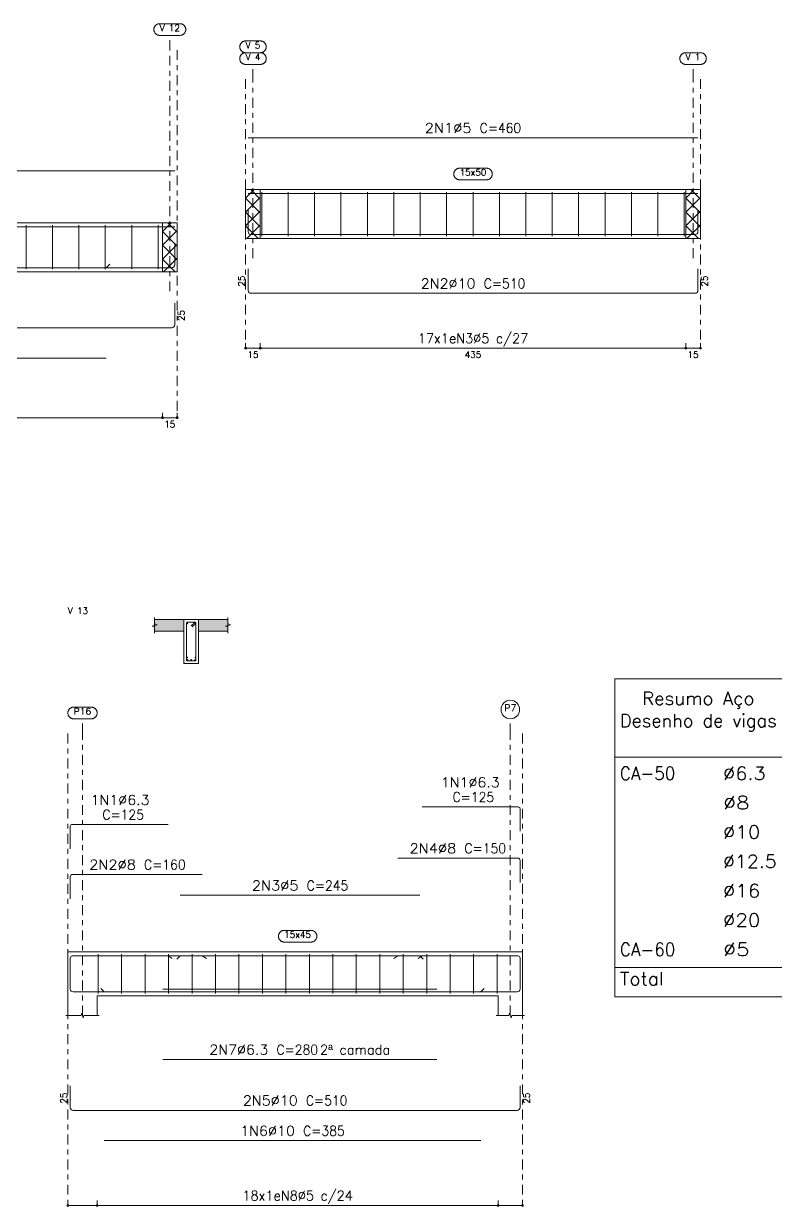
# Model space of a CAD drawing. Header units: millimetres. Extents: x 0 to 119, y 0 to 84.
# Drawn here: x 18.04 to 33.41, y 41.46 to 65.64 of the extents above; entities that cross this region are included whole.
import ezdxf
from ezdxf.enums import TextEntityAlignment as Align

# ---------------------------------------------------------------- set-up
doc = ezdxf.new("R2010")
doc.units = ezdxf.units.MM
doc.linetypes.add('CYPE_RAYAPUNTO', pattern=[0.4125, 0.2025, -0.105, 0, -0.105])
for name, color, linetype, lineweight in [('ARM_LONGITUDINAL_Ø10', 103, 'Continuous', 9), ('ARM_LONGITUDINAL_Ø5', 151, 'Continuous', 9), ('ARM_LONGITUDINAL_Ø6_3', 32, 'Continuous', 9), ('ARM_LONGITUDINAL_Ø8', 32, 'Continuous', 9), ('ARM_TRANSVERSAL_Ø5', 151, 'Continuous', 9), ('ELE_ARM_TRANS_TXT_EST', 3, 'Continuous', 9), ('ELE_CONT_NOS', 122, 'Continuous', 9), ('ELE_CONT_VIG_CONCRETO', 2, 'Continuous', 9), ('ELE_COT_COT_ANCORAGENS', 3, 'Continuous', 0), ('ELE_COT_COT_EST', 3, 'Continuous', 0), ('ELE_COT_COT_LIN_APOIOS', 2, 'CYPE_RAYAPUNTO', 0), ('ELE_COT_TEXTOS_ESTRIBOS', 122, 'Continuous', 0), ('ELE_REF_COT_LIN_AUX_COTA', 2, 'CYPE_RAYAPUNTO', 9), ('ELE_REF_NOME_PORTICO', 3, 'Continuous', 9), ('ELE_REF_REF_NOME', 3, 'Continuous', 9), ('ELE_REF_REF_REFERENCIA', 3, 'Continuous', 9), ('ELE_REF_TEXTO_REF_NOME', 3, 'Continuous', 9), ('ELE_REF_TEXTO_REF_REFERENCIA', 3, 'Continuous', 9), ('POR_ARM_LONG_ARM_TEXTOS', 3, 'Continuous', 9), ('POR_ARM_LONG_TXT_COMP', 3, 'Continuous', 9), ('POR_ARM_LONG_TXT_IND_LAYER_ARM_LONG', 3, 'Continuous', 9), ('SEC_CONT_LAJES_CORTE', 8, 'Continuous', 9), ('SEC_CONT_VIG_CONCRETO_CORTE', 2, 'Continuous', 9), ('TABELAS', 1, 'Continuous', 0), ('TEXTO_TABELAS', 1, 'Continuous', 0)]:
    doc.layers.add(name, color=color, linetype=linetype, lineweight=lineweight)
doc.styles.add('CYPETXT', font='', dxfattribs={"height": 0.2})
doc.styles.get('CYPETXT').set_extended_font_data('romans')

msp = doc.modelspace()

# ---------------------------------------------------------------- hatches: boundary and pattern name
at = {"layer": 'SEC_CONT_LAJES_CORTE', "true_color": 0xdad7d3}
for points in [[(20.718, 53.458), (21.318, 53.458), (21.318, 53.218), (20.718, 53.218)], [(22.218, 53.458), (21.618, 53.458), (21.618, 53.218), (22.218, 53.218)]]:
    msp.add_hatch(color=254, dxfattribs=at).paths.add_polyline_path(points, flags=0)

# ---------------------------------------------------------------- linework, layer by layer
at = {"layer": 'ARM_LONGITUDINAL_Ø10'}
for p, q in [((19.728, 60.653), (19.799, 60.724)), ((19.687, 45.845), (19.617, 45.916)), ((27.387, 45.845), (27.458, 45.916))]:
    msp.add_line(p, q, dxfattribs=at)
for points in [[(31.83, 61.831), (31.83, 61.391), (31.826, 61.368), (31.813, 61.348), (31.793, 61.335), (31.77, 61.331), (22.69, 61.331), (22.667, 61.335), (22.648, 61.348), (22.635, 61.368), (22.63, 61.391), (22.63, 61.831)], [(21.129, 61.153), (21.129, 60.713), (21.124, 60.69), (21.111, 60.671), (21.092, 60.658), (21.069, 60.653), (10.529, 60.653)], [(13.528, 60.653), (19.728, 60.653)], [(31.83, 60.629), (31.83, 60.189), (31.826, 60.166), (31.813, 60.146), (31.793, 60.133), (31.77, 60.129), (22.69, 60.129), (22.667, 60.133), (22.648, 60.146), (22.635, 60.166), (22.63, 60.189), (22.63, 60.629)], [(21.129, 59.924), (21.129, 59.484), (21.124, 59.461), (21.111, 59.442), (21.092, 59.429), (21.069, 59.424), (10.529, 59.424)], [(13.528, 58.804), (19.728, 58.804)], [(28.193, 46.345), (28.193, 45.905), (28.189, 45.882), (28.176, 45.863), (28.156, 45.85), (28.133, 45.845), (19.053, 45.845), (19.03, 45.85), (19.011, 45.863), (18.998, 45.882), (18.993, 45.905), (18.993, 46.345)], [(19.687, 45.845), (27.387, 45.845)], [(28.193, 43.923), (28.193, 43.483), (28.189, 43.46), (28.176, 43.441), (28.156, 43.428), (28.133, 43.423), (19.053, 43.423), (19.03, 43.428), (19.011, 43.441), (18.998, 43.46), (18.993, 43.483), (18.993, 43.923)], [(19.687, 42.803), (27.387, 42.803)]]:
    msp.add_lwpolyline(points, dxfattribs=at)
for centre in [(21.388, 52.628), (21.468, 52.628), (21.548, 52.628)]:
    msp.add_circle(centre, 0.01, dxfattribs=at)
at = {"layer": 'ARM_LONGITUDINAL_Ø5'}
for p, q in [((21.243, 46.581), (21.173, 46.511)), ((26.143, 46.581), (26.214, 46.511))]:
    msp.add_line(p, q, dxfattribs=at)
for points in [[(31.83, 63.309), (22.63, 63.309)], [(21.129, 62.631), (12.929, 62.631)], [(31.83, 62.167), (22.63, 62.167)], [(21.129, 61.489), (12.929, 61.489)], [(21.243, 47.82), (26.143, 47.82)], [(21.243, 46.581), (26.143, 46.581)]]:
    msp.add_lwpolyline(points, dxfattribs=at)
for centre in [(21.386, 53.377), (21.55, 53.377)]:
    msp.add_circle(centre, 0.005, dxfattribs=at)
at = {"layer": 'ARM_LONGITUDINAL_Ø6_3'}
for p, q in [((20.993, 46.581), (21.079, 46.53)), ((26.193, 46.581), (26.108, 46.53))]:
    msp.add_line(p, q, dxfattribs=at)
for points in [[(28.193, 49.128), (28.193, 49.59), (28.19, 49.605), (28.182, 49.617), (28.17, 49.625), (28.156, 49.628), (26.193, 49.628)], [(18.993, 48.769), (18.993, 49.231), (18.996, 49.246), (19.004, 49.258), (19.017, 49.266), (19.031, 49.269), (20.993, 49.269)], [(18.993, 46.081), (18.993, 46.544), (18.996, 46.558), (19.004, 46.57), (19.017, 46.578), (19.031, 46.581), (20.993, 46.581)], [(28.193, 46.081), (28.193, 46.544), (28.19, 46.558), (28.182, 46.57), (28.17, 46.578), (28.156, 46.581), (26.193, 46.581)], [(20.888, 45.901), (26.488, 45.901)], [(20.888, 44.463), (26.488, 44.463)]]:
    msp.add_lwpolyline(points, dxfattribs=at)
for centre in [(21.385, 52.684), (21.552, 52.684)]:
    msp.add_circle(centre, 0.0063, dxfattribs=at)
at = {"layer": 'ARM_LONGITUDINAL_Ø8'}
for p, q in [((21.693, 46.581), (21.776, 46.525)), ((25.693, 46.581), (25.61, 46.526))]:
    msp.add_line(p, q, dxfattribs=at)
for points in [[(28.193, 48.08), (28.193, 48.532), (28.19, 48.55), (28.179, 48.566), (28.164, 48.576), (28.145, 48.58), (25.693, 48.58)], [(18.993, 47.746), (18.993, 48.198), (18.997, 48.216), (19.007, 48.232), (19.023, 48.242), (19.041, 48.246), (21.693, 48.246)], [(18.993, 46.081), (18.993, 46.533), (18.997, 46.552), (19.007, 46.567), (19.023, 46.578), (19.041, 46.581), (21.693, 46.581)], [(28.193, 46.081), (28.193, 46.533), (28.19, 46.552), (28.179, 46.567), (28.164, 46.578), (28.145, 46.581), (25.693, 46.581)]]:
    msp.add_lwpolyline(points, dxfattribs=at)
for centre in [(21.386, 53.39), (21.55, 53.39)]:
    msp.add_circle(centre, 0.008, dxfattribs=at)
at = {"layer": 'ARM_TRANSVERSAL_Ø5'}
for p, q in [((22.91, 62.199), (22.91, 61.299)), ((23.45, 62.199), (23.45, 61.299)), ((23.99, 62.199), (23.99, 61.299)), ((24.53, 62.199), (24.53, 61.299)), ((25.07, 62.199), (25.07, 61.299)), ((25.61, 62.199), (25.61, 61.299)), ((26.15, 62.199), (26.15, 61.299)), ((26.69, 62.199), (26.69, 61.299)), ((27.23, 62.199), (27.23, 61.299)), ((27.77, 62.199), (27.77, 61.299)), ((28.31, 62.199), (28.31, 61.299)), ((28.85, 62.199), (28.85, 61.299)), ((29.39, 62.199), (29.39, 61.299)), ((29.93, 62.199), (29.93, 61.299)), ((30.47, 62.199), (30.47, 61.299)), ((31.01, 62.199), (31.01, 61.299)), ((31.55, 62.199), (31.55, 61.299)), ((18.089, 61.521), (18.089, 60.621)), ((18.629, 61.521), (18.629, 60.621)), ((19.169, 61.521), (19.169, 60.621)), ((19.709, 61.521), (19.709, 60.621)), ((20.249, 61.521), (20.249, 60.621)), ((20.789, 61.521), (20.789, 60.621)), ((19.563, 46.613), (19.563, 45.813)), ((20.043, 46.613), (20.043, 45.813)), ((20.523, 46.613), (20.523, 45.813)), ((21.003, 46.613), (21.003, 45.813)), ((21.483, 46.613), (21.483, 45.813)), ((21.963, 46.613), (21.963, 45.813)), ((22.443, 46.613), (22.443, 45.813)), ((22.923, 46.613), (22.923, 45.813)), ((23.403, 46.613), (23.403, 45.813)), ((23.883, 46.613), (23.883, 45.813)), ((24.363, 46.613), (24.363, 45.813)), ((24.843, 46.613), (24.843, 45.813)), ((25.323, 46.613), (25.323, 45.813)), ((25.803, 46.613), (25.803, 45.813)), ((26.283, 46.613), (26.283, 45.813)), ((26.763, 46.613), (26.763, 45.813)), ((27.243, 46.613), (27.243, 45.813)), ((27.723, 46.613), (27.723, 45.813))]:
    msp.add_line(p, q, dxfattribs=at)
msp.add_lwpolyline([(21.488, 53.306), (21.559, 53.377), (21.561, 53.379), (21.562, 53.382), (21.563, 53.385), (21.563, 53.388), (21.563, 53.391), (21.562, 53.393), (21.561, 53.396), (21.559, 53.398), (21.557, 53.4), (21.554, 53.402), (21.551, 53.402), (21.548, 53.403), (21.388, 53.403), (21.383, 53.402), (21.378, 53.398), (21.374, 53.393), (21.373, 53.388), (21.373, 52.628), (21.374, 52.622), (21.378, 52.617), (21.383, 52.614), (21.388, 52.613), (21.548, 52.613), (21.554, 52.614), (21.559, 52.617), (21.562, 52.622), (21.563, 52.628), (21.563, 53.388), (21.563, 53.391), (21.562, 53.393), (21.561, 53.396), (21.559, 53.398), (21.557, 53.4), (21.554, 53.402), (21.551, 53.402), (21.548, 53.403), (21.546, 53.403), (21.544, 53.402), (21.542, 53.401), (21.54, 53.4), (21.538, 53.398), (21.467, 53.328)], dxfattribs=at)
at = {"layer": 'ELE_CONT_NOS'}
for p, q in [((22.58, 62.249), (22.58, 61.249)), ((31.88, 62.249), (31.88, 61.249)), ((21.179, 61.571), (21.179, 60.571)), ((18.943, 45.763), (18.943, 45.363)), ((19.543, 45.763), (19.543, 45.363)), ((27.743, 45.763), (27.743, 45.363)), ((28.243, 45.763), (28.243, 45.363))]:
    msp.add_line(p, q, dxfattribs=at)
at = {"layer": 'ELE_CONT_NOS', "lineweight": 0}
for p, q in [((22.58, 62.073), (22.756, 62.249)), ((22.88, 62.056), (22.687, 62.249)), ((31.58, 62.073), (31.756, 62.249)), ((31.88, 62.056), (31.687, 62.249)), ((22.58, 61.79), (22.88, 62.09)), ((22.88, 61.773), (22.58, 62.073)), ((31.58, 61.79), (31.88, 62.09)), ((31.88, 61.773), (31.58, 62.073)), ((22.58, 61.507), (22.88, 61.807)), ((22.88, 61.49), (22.58, 61.79)), ((31.58, 61.507), (31.88, 61.807)), ((31.88, 61.49), (31.58, 61.79)), ((20.879, 61.395), (21.055, 61.571)), ((21.179, 61.378), (20.986, 61.571)), ((22.839, 61.249), (22.58, 61.507)), ((22.605, 61.249), (22.88, 61.524)), ((31.839, 61.249), (31.58, 61.507)), ((31.605, 61.249), (31.88, 61.524)), ((20.879, 61.112), (21.179, 61.412)), ((21.179, 61.095), (20.879, 61.395)), ((20.879, 60.83), (21.179, 61.13)), ((21.179, 60.812), (20.879, 61.112)), ((21.137, 60.571), (20.879, 60.83)), ((20.903, 60.571), (21.179, 60.847))]:
    msp.add_line(p, q, dxfattribs=at)
at = {"layer": 'ELE_CONT_NOS'}
for points in [[(22.58, 62.249), (22.88, 62.249)], [(31.58, 62.249), (31.88, 62.249)], [(20.879, 61.571), (21.179, 61.571)], [(22.58, 61.249), (22.88, 61.249)], [(31.58, 61.249), (31.88, 61.249)], [(20.879, 60.571), (21.179, 60.571)], [(19.543, 46.663), (18.943, 46.663), (18.943, 45.763)], [(27.743, 46.663), (28.243, 46.663), (28.243, 45.763)], [(18.903, 45.363), (19.213, 45.363), (19.228, 45.413), (19.258, 45.313), (19.273, 45.363), (19.583, 45.363)], [(27.703, 45.363), (27.963, 45.363), (27.978, 45.413), (28.008, 45.313), (28.023, 45.363), (28.283, 45.363)]]:
    msp.add_lwpolyline(points, dxfattribs=at)
at = {"layer": 'ELE_CONT_NOS', "lineweight": 0}
for points in [[(22.58, 62.249), (22.58, 61.249), (22.88, 61.249), (22.88, 62.249), (22.58, 62.249)], [(31.58, 62.249), (31.58, 61.249), (31.88, 61.249), (31.88, 62.249), (31.58, 62.249)], [(20.879, 61.571), (20.879, 60.571), (21.179, 60.571), (21.179, 61.571), (20.879, 61.571)]]:
    msp.add_lwpolyline(points, close=True, dxfattribs=at)
at = {"layer": 'ELE_CONT_VIG_CONCRETO'}
for p, q in [((22.88, 62.249), (31.58, 62.249)), ((10.979, 61.571), (20.879, 61.571)), ((22.88, 61.249), (31.58, 61.249)), ((10.979, 60.571), (20.879, 60.571)), ((19.543, 46.663), (27.743, 46.663)), ((19.543, 45.763), (27.743, 45.763))]:
    msp.add_line(p, q, dxfattribs=at)
at = {"layer": 'ELE_COT_COT_EST'}
for p, q in [((22.58, 59.009), (22.58, 59.109)), ((22.88, 59.009), (22.88, 59.109)), ((31.58, 59.009), (31.58, 59.109)), ((20.879, 57.586), (20.879, 57.686)), ((18.943, 41.48), (18.943, 41.58)), ((19.543, 41.48), (19.543, 41.58)), ((27.743, 41.48), (27.743, 41.58))]:
    msp.add_line(p, q, dxfattribs=at)
for points in [[(22.58, 59.009), (22.88, 59.009), (22.88, 59.109)], [(22.88, 59.009), (31.58, 59.009), (31.58, 59.109)], [(31.58, 59.009), (31.88, 59.009), (31.88, 59.109)], [(10.979, 57.586), (20.879, 57.586), (20.879, 57.686)], [(20.879, 57.586), (21.179, 57.586), (21.179, 57.686)], [(18.943, 41.48), (19.543, 41.48), (19.543, 41.58)], [(19.543, 41.48), (27.743, 41.48), (27.743, 41.58)], [(27.743, 41.48), (28.243, 41.48), (28.243, 41.58)]]:
    msp.add_lwpolyline(points, dxfattribs=at)
for centre in [(22.58, 59.009), (22.88, 59.009), (22.88, 59.009), (31.58, 59.009), (31.58, 59.009), (31.88, 59.009), (20.879, 57.586), (20.879, 57.586), (21.179, 57.586), (18.943, 41.48), (19.543, 41.48), (19.543, 41.48), (27.743, 41.48), (27.743, 41.48), (28.243, 41.48)]:
    msp.add_circle(centre, 0.02, dxfattribs=at)
at = {"layer": 'ELE_COT_COT_LIN_APOIOS'}
for p, q in [((21.179, 65.102), (21.179, 57.586)), ((22.58, 64.509), (22.58, 59.009)), ((31.88, 64.509), (31.88, 59.009)), ((18.943, 51.128), (18.943, 41.48)), ((28.243, 51.128), (28.243, 41.48))]:
    msp.add_line(p, q, dxfattribs=at)
at = {"layer": 'ELE_REF_COT_LIN_AUX_COTA'}
for p, q in [((21.029, 65.102), (21.029, 65.402)), ((21.029, 60.171), (21.029, 65.102)), ((22.73, 64.509), (22.73, 64.809)), ((31.73, 64.509), (31.73, 64.809)), ((22.73, 60.849), (22.73, 64.509)), ((31.73, 60.849), (31.73, 64.509)), ((19.243, 51.128), (19.243, 51.428)), ((27.993, 51.128), (27.993, 51.428)), ((19.243, 45.363), (19.243, 51.128)), ((27.993, 45.363), (27.993, 51.128))]:
    msp.add_line(p, q, dxfattribs=at)
at = {"layer": 'ELE_REF_REF_NOME'}
for points in [[(27.503, 62.689), (27.511, 62.688), (27.519, 62.688), (27.527, 62.686), (27.535, 62.684), (27.543, 62.682), (27.55, 62.679), (27.558, 62.676), (27.565, 62.672), (27.571, 62.668), (27.578, 62.663), (27.584, 62.658), (27.59, 62.652), (27.595, 62.646), (27.6, 62.64), (27.605, 62.633), (27.609, 62.626), (27.612, 62.619), (27.615, 62.612), (27.618, 62.604), (27.62, 62.597), (27.622, 62.589), (27.623, 62.581), (27.623, 62.573), (27.623, 62.565), (27.623, 62.557), (27.622, 62.549), (27.62, 62.541), (27.618, 62.533), (27.615, 62.526), (27.612, 62.518), (27.609, 62.511), (27.605, 62.504), (27.6, 62.498), (27.595, 62.491), (27.59, 62.485), (27.584, 62.48), (27.578, 62.475), (27.571, 62.47), (27.565, 62.465), (27.558, 62.462), (27.55, 62.458), (27.543, 62.455), (27.535, 62.453), (27.527, 62.451), (27.519, 62.45), (27.511, 62.449), (27.503, 62.449), (26.957, 62.449), (26.949, 62.449), (26.941, 62.45), (26.934, 62.451), (26.926, 62.453), (26.918, 62.455), (26.911, 62.458), (26.903, 62.462), (26.896, 62.465), (26.89, 62.47), (26.883, 62.475), (26.877, 62.48), (26.871, 62.485), (26.866, 62.491), (26.861, 62.498), (26.856, 62.504), (26.852, 62.511), (26.849, 62.518), (26.845, 62.526), (26.843, 62.533), (26.841, 62.541), (26.839, 62.549), (26.838, 62.557), (26.838, 62.565), (26.838, 62.573), (26.838, 62.581), (26.839, 62.589), (26.841, 62.597), (26.843, 62.604), (26.845, 62.612), (26.849, 62.619), (26.852, 62.626), (26.856, 62.633), (26.861, 62.64), (26.866, 62.646), (26.871, 62.652), (26.877, 62.658), (26.883, 62.663), (26.89, 62.668), (26.896, 62.672), (26.903, 62.676), (26.911, 62.679), (26.918, 62.682), (26.926, 62.684), (26.934, 62.686), (26.941, 62.688), (26.949, 62.688), (26.957, 62.689), (27.503, 62.689)], [(23.916, 47.103), (23.924, 47.103), (23.932, 47.102), (23.94, 47.101), (23.948, 47.099), (23.956, 47.097), (23.963, 47.094), (23.97, 47.09), (23.978, 47.087), (23.984, 47.082), (23.991, 47.077), (23.997, 47.072), (24.003, 47.067), (24.008, 47.061), (24.013, 47.055), (24.017, 47.048), (24.022, 47.041), (24.025, 47.034), (24.028, 47.026), (24.031, 47.019), (24.033, 47.011), (24.035, 47.003), (24.036, 46.995), (24.036, 46.987), (24.036, 46.979), (24.036, 46.971), (24.035, 46.963), (24.033, 46.956), (24.031, 46.948), (24.028, 46.94), (24.025, 46.933), (24.022, 46.926), (24.017, 46.919), (24.013, 46.912), (24.008, 46.906), (24.003, 46.9), (23.997, 46.894), (23.991, 46.889), (23.984, 46.884), (23.978, 46.88), (23.97, 46.876), (23.963, 46.873), (23.956, 46.87), (23.948, 46.868), (23.94, 46.866), (23.932, 46.864), (23.924, 46.864), (23.916, 46.863), (23.37, 46.863), (23.362, 46.864), (23.354, 46.864), (23.346, 46.866), (23.339, 46.868), (23.331, 46.87), (23.324, 46.873), (23.316, 46.876), (23.309, 46.88), (23.302, 46.884), (23.296, 46.889), (23.29, 46.894), (23.284, 46.9), (23.279, 46.906), (23.274, 46.912), (23.269, 46.919), (23.265, 46.926), (23.261, 46.933), (23.258, 46.94), (23.256, 46.948), (23.254, 46.956), (23.252, 46.963), (23.251, 46.971), (23.25, 46.979), (23.25, 46.987), (23.251, 46.995), (23.252, 47.003), (23.254, 47.011), (23.256, 47.019), (23.258, 47.026), (23.261, 47.034), (23.265, 47.041), (23.269, 47.048), (23.274, 47.055), (23.279, 47.061), (23.284, 47.067), (23.29, 47.072), (23.296, 47.077), (23.302, 47.082), (23.309, 47.087), (23.316, 47.09), (23.324, 47.094), (23.331, 47.097), (23.339, 47.099), (23.346, 47.101), (23.354, 47.102), (23.362, 47.103), (23.37, 47.103), (23.916, 47.103)]]:
    msp.add_lwpolyline(points, close=True, dxfattribs=at)
at = {"layer": 'ELE_REF_REF_REFERENCIA'}
for points in [[(21.236, 65.642), (21.244, 65.642), (21.252, 65.641), (21.26, 65.64), (21.267, 65.638), (21.275, 65.636), (21.282, 65.633), (21.29, 65.63), (21.297, 65.626), (21.304, 65.621), (21.31, 65.617), (21.316, 65.611), (21.322, 65.606), (21.327, 65.6), (21.332, 65.594), (21.337, 65.587), (21.341, 65.58), (21.344, 65.573), (21.348, 65.566), (21.35, 65.558), (21.352, 65.55), (21.354, 65.542), (21.355, 65.534), (21.356, 65.526), (21.356, 65.518), (21.355, 65.51), (21.354, 65.502), (21.352, 65.495), (21.35, 65.487), (21.348, 65.479), (21.344, 65.472), (21.341, 65.465), (21.337, 65.458), (21.332, 65.451), (21.327, 65.445), (21.322, 65.439), (21.316, 65.433), (21.31, 65.428), (21.304, 65.424), (21.297, 65.419), (21.29, 65.415), (21.282, 65.412), (21.275, 65.409), (21.267, 65.407), (21.26, 65.405), (21.252, 65.404), (21.244, 65.403), (21.236, 65.402), (20.822, 65.402), (20.814, 65.403), (20.806, 65.404), (20.798, 65.405), (20.79, 65.407), (20.782, 65.409), (20.775, 65.412), (20.768, 65.415), (20.76, 65.419), (20.754, 65.424), (20.747, 65.428), (20.741, 65.433), (20.735, 65.439), (20.73, 65.445), (20.725, 65.451), (20.72, 65.458), (20.716, 65.465), (20.713, 65.472), (20.71, 65.479), (20.707, 65.487), (20.705, 65.495), (20.703, 65.502), (20.702, 65.51), (20.702, 65.518), (20.702, 65.526), (20.702, 65.534), (20.703, 65.542), (20.705, 65.55), (20.707, 65.558), (20.71, 65.566), (20.713, 65.573), (20.716, 65.58), (20.72, 65.587), (20.725, 65.594), (20.73, 65.6), (20.735, 65.606), (20.741, 65.611), (20.747, 65.617), (20.754, 65.621), (20.76, 65.626), (20.768, 65.63), (20.775, 65.633), (20.782, 65.636), (20.79, 65.638), (20.798, 65.64), (20.806, 65.641), (20.814, 65.642), (20.822, 65.642), (21.236, 65.642)], [(22.881, 65.289), (22.889, 65.288), (22.897, 65.288), (22.905, 65.286), (22.913, 65.284), (22.921, 65.282), (22.928, 65.279), (22.936, 65.276), (22.943, 65.272), (22.949, 65.268), (22.956, 65.263), (22.962, 65.258), (22.968, 65.252), (22.973, 65.246), (22.978, 65.24), (22.983, 65.233), (22.987, 65.226), (22.99, 65.219), (22.993, 65.212), (22.996, 65.204), (22.998, 65.197), (23, 65.189), (23.001, 65.181), (23.001, 65.173), (23.001, 65.165), (23.001, 65.157), (23, 65.149), (22.998, 65.141), (22.996, 65.133), (22.993, 65.126), (22.99, 65.118), (22.987, 65.111), (22.983, 65.104), (22.978, 65.098), (22.973, 65.091), (22.968, 65.085), (22.962, 65.08), (22.956, 65.075), (22.949, 65.07), (22.943, 65.065), (22.936, 65.062), (22.928, 65.058), (22.921, 65.055), (22.913, 65.053), (22.905, 65.051), (22.897, 65.05), (22.889, 65.049), (22.881, 65.049), (22.579, 65.049), (22.571, 65.049), (22.563, 65.05), (22.556, 65.051), (22.548, 65.053), (22.54, 65.055), (22.533, 65.058), (22.525, 65.062), (22.518, 65.065), (22.512, 65.07), (22.505, 65.075), (22.499, 65.08), (22.493, 65.085), (22.488, 65.091), (22.483, 65.098), (22.478, 65.104), (22.474, 65.111), (22.471, 65.118), (22.467, 65.126), (22.465, 65.133), (22.463, 65.141), (22.461, 65.149), (22.46, 65.157), (22.46, 65.165), (22.46, 65.173), (22.46, 65.181), (22.461, 65.189), (22.463, 65.197), (22.465, 65.204), (22.467, 65.212), (22.471, 65.219), (22.474, 65.226), (22.478, 65.233), (22.483, 65.24), (22.488, 65.246), (22.493, 65.252), (22.499, 65.258), (22.505, 65.263), (22.512, 65.268), (22.518, 65.272), (22.525, 65.276), (22.533, 65.279), (22.54, 65.282), (22.548, 65.284), (22.556, 65.286), (22.563, 65.288), (22.571, 65.288), (22.579, 65.289), (22.881, 65.289)], [(22.881, 65.049), (22.889, 65.048), (22.897, 65.048), (22.905, 65.046), (22.913, 65.044), (22.921, 65.042), (22.928, 65.039), (22.936, 65.036), (22.943, 65.032), (22.949, 65.028), (22.956, 65.023), (22.962, 65.018), (22.968, 65.012), (22.973, 65.006), (22.978, 65), (22.983, 64.993), (22.987, 64.986), (22.99, 64.979), (22.993, 64.972), (22.996, 64.964), (22.998, 64.957), (23, 64.949), (23.001, 64.941), (23.001, 64.933), (23.001, 64.925), (23.001, 64.917), (23, 64.909), (22.998, 64.901), (22.996, 64.893), (22.993, 64.886), (22.99, 64.878), (22.987, 64.871), (22.983, 64.864), (22.978, 64.858), (22.973, 64.851), (22.968, 64.845), (22.962, 64.84), (22.956, 64.835), (22.949, 64.83), (22.943, 64.825), (22.936, 64.822), (22.928, 64.818), (22.921, 64.815), (22.913, 64.813), (22.905, 64.811), (22.897, 64.81), (22.889, 64.809), (22.881, 64.809), (22.579, 64.809), (22.571, 64.809), (22.563, 64.81), (22.556, 64.811), (22.548, 64.813), (22.54, 64.815), (22.533, 64.818), (22.525, 64.822), (22.518, 64.825), (22.512, 64.83), (22.505, 64.835), (22.499, 64.84), (22.493, 64.845), (22.488, 64.851), (22.483, 64.858), (22.478, 64.864), (22.474, 64.871), (22.471, 64.878), (22.467, 64.886), (22.465, 64.893), (22.463, 64.901), (22.461, 64.909), (22.46, 64.917), (22.46, 64.925), (22.46, 64.933), (22.46, 64.941), (22.461, 64.949), (22.463, 64.957), (22.465, 64.964), (22.467, 64.972), (22.471, 64.979), (22.474, 64.986), (22.478, 64.993), (22.483, 65), (22.488, 65.006), (22.493, 65.012), (22.499, 65.018), (22.505, 65.023), (22.512, 65.028), (22.518, 65.032), (22.525, 65.036), (22.533, 65.039), (22.54, 65.042), (22.548, 65.044), (22.556, 65.046), (22.563, 65.048), (22.571, 65.048), (22.579, 65.049), (22.881, 65.049)], [(31.881, 65.049), (31.889, 65.048), (31.897, 65.048), (31.905, 65.046), (31.913, 65.044), (31.921, 65.042), (31.928, 65.039), (31.936, 65.036), (31.943, 65.032), (31.949, 65.028), (31.956, 65.023), (31.962, 65.018), (31.968, 65.012), (31.973, 65.006), (31.978, 65), (31.983, 64.993), (31.987, 64.986), (31.99, 64.979), (31.993, 64.972), (31.996, 64.964), (31.998, 64.957), (32, 64.949), (32.001, 64.941), (32.001, 64.933), (32.001, 64.925), (32.001, 64.917), (32, 64.909), (31.998, 64.901), (31.996, 64.893), (31.993, 64.886), (31.99, 64.878), (31.987, 64.871), (31.983, 64.864), (31.978, 64.858), (31.973, 64.851), (31.968, 64.845), (31.962, 64.84), (31.956, 64.835), (31.949, 64.83), (31.943, 64.825), (31.936, 64.822), (31.928, 64.818), (31.921, 64.815), (31.913, 64.813), (31.905, 64.811), (31.897, 64.81), (31.889, 64.809), (31.881, 64.809), (31.579, 64.809), (31.571, 64.809), (31.563, 64.81), (31.556, 64.811), (31.548, 64.813), (31.54, 64.815), (31.533, 64.818), (31.525, 64.822), (31.518, 64.825), (31.512, 64.83), (31.505, 64.835), (31.499, 64.84), (31.493, 64.845), (31.488, 64.851), (31.483, 64.858), (31.478, 64.864), (31.474, 64.871), (31.471, 64.878), (31.467, 64.886), (31.465, 64.893), (31.463, 64.901), (31.461, 64.909), (31.46, 64.917), (31.46, 64.925), (31.46, 64.933), (31.46, 64.941), (31.461, 64.949), (31.463, 64.957), (31.465, 64.964), (31.467, 64.972), (31.471, 64.979), (31.474, 64.986), (31.478, 64.993), (31.483, 65), (31.488, 65.006), (31.493, 65.012), (31.499, 65.018), (31.505, 65.023), (31.512, 65.028), (31.518, 65.032), (31.525, 65.036), (31.533, 65.039), (31.54, 65.042), (31.548, 65.044), (31.556, 65.046), (31.563, 65.048), (31.571, 65.048), (31.579, 65.049), (31.881, 65.049)], [(19.422, 51.668), (19.43, 51.668), (19.438, 51.667), (19.446, 51.666), (19.454, 51.664), (19.462, 51.661), (19.469, 51.658), (19.476, 51.655), (19.484, 51.651), (19.49, 51.647), (19.497, 51.642), (19.503, 51.637), (19.509, 51.631), (19.514, 51.625), (19.519, 51.619), (19.523, 51.613), (19.528, 51.606), (19.531, 51.598), (19.534, 51.591), (19.537, 51.583), (19.539, 51.576), (19.541, 51.568), (19.542, 51.56), (19.542, 51.552), (19.542, 51.544), (19.542, 51.536), (19.541, 51.528), (19.539, 51.52), (19.537, 51.512), (19.534, 51.505), (19.531, 51.497), (19.528, 51.49), (19.523, 51.483), (19.519, 51.477), (19.514, 51.47), (19.509, 51.465), (19.503, 51.459), (19.497, 51.454), (19.49, 51.449), (19.484, 51.445), (19.476, 51.441), (19.469, 51.437), (19.462, 51.435), (19.454, 51.432), (19.446, 51.43), (19.438, 51.429), (19.43, 51.428), (19.422, 51.428), (19.064, 51.428), (19.056, 51.428), (19.048, 51.429), (19.04, 51.43), (19.033, 51.432), (19.025, 51.435), (19.018, 51.437), (19.01, 51.441), (19.003, 51.445), (18.996, 51.449), (18.99, 51.454), (18.984, 51.459), (18.978, 51.465), (18.973, 51.47), (18.968, 51.477), (18.963, 51.483), (18.959, 51.49), (18.955, 51.497), (18.952, 51.505), (18.95, 51.512), (18.948, 51.52), (18.946, 51.528), (18.945, 51.536), (18.944, 51.544), (18.944, 51.552), (18.945, 51.56), (18.946, 51.568), (18.948, 51.576), (18.95, 51.583), (18.952, 51.591), (18.955, 51.598), (18.959, 51.606), (18.963, 51.613), (18.968, 51.619), (18.973, 51.625), (18.978, 51.631), (18.984, 51.637), (18.99, 51.642), (18.996, 51.647), (19.003, 51.651), (19.01, 51.655), (19.018, 51.658), (19.025, 51.661), (19.033, 51.664), (19.04, 51.666), (19.048, 51.667), (19.056, 51.668), (19.064, 51.668), (19.422, 51.668)]]:
    msp.add_lwpolyline(points, close=True, dxfattribs=at)
msp.add_circle((27.993, 51.618), 0.19, dxfattribs=at)
at = {"layer": 'SEC_CONT_LAJES_CORTE'}
for points in [[(20.718, 53.498), (20.718, 53.368), (20.768, 53.353), (20.668, 53.323), (20.718, 53.308), (20.718, 53.178)], [(20.718, 53.458), (21.318, 53.458), (21.318, 53.218), (20.718, 53.218)], [(22.218, 53.458), (21.618, 53.458), (21.618, 53.218), (22.218, 53.218)], [(22.218, 53.498), (22.218, 53.368), (22.268, 53.353), (22.168, 53.323), (22.218, 53.308), (22.218, 53.178)]]:
    msp.add_lwpolyline(points, dxfattribs=at)
at = {"layer": 'SEC_CONT_LAJES_CORTE', "color": 254, "true_color": 0xdad7d3}
for points in [[(20.718, 53.458), (21.318, 53.458), (21.318, 53.218), (20.718, 53.218)], [(22.218, 53.458), (21.618, 53.458), (21.618, 53.218), (22.218, 53.218)]]:
    msp.add_lwpolyline(points, close=True, dxfattribs=at)
at = {"layer": 'SEC_CONT_VIG_CONCRETO_CORTE'}
msp.add_lwpolyline([(21.618, 53.458), (21.318, 53.458), (21.318, 52.558), (21.618, 52.558), (21.618, 53.458)], close=True, dxfattribs=at)
at = {"layer": 'TABELAS'}
msp.add_line((30.133, 50.646), (39.045, 50.646), dxfattribs=at)
msp.add_lwpolyline([(30.133, 45.746), (39.045, 45.746), (39.045, 52.246), (30.133, 52.246), (30.133, 45.746)], close=True, dxfattribs=at)
at = {"layer": 'TEXTO_TABELAS'}
msp.add_line((30.133, 46.346), (39.045, 46.346), dxfattribs=at)

# ---------------------------------------------------------------- texts
at = {"layer": 'ELE_ARM_TRANS_TXT_EST', "style": 'CYPETXT', "width": 0.837784}
for s, p, p2 in [('17x1eN3%%c5 c/27', (26.101, 59.109), (28.36, 59.109)), ('18x1eN8%%c5 c/24', (22.514, 41.58), (24.773, 41.58))]:
    msp.add_text(s, height=0.2, dxfattribs=at).set_placement(p, p2, align=Align.FIT)
at = {"layer": 'ELE_COT_COT_ANCORAGENS', "style": 'CYPETXT', "width": 0.872274}
for p, p2 in [((22.564, 60.267), (22.564, 60.491)), ((32.03, 60.267), (32.03, 60.491)), ((21.329, 59.562), (21.329, 59.786)), ((18.927, 43.561), (18.927, 43.785)), ((28.393, 43.561), (28.393, 43.785))]:
    msp.add_text('25', height=0.1333, rotation=90, dxfattribs=at).set_placement(p, p2, align=Align.FIT)
at = {"layer": 'ELE_COT_TEXTOS_ESTRIBOS', "style": 'CYPETXT', "width": 0.872274}
for s, p, p2 in [('15', (22.618, 58.809), (22.842, 58.809)), ('435', (27.062, 58.809), (27.398, 58.809)), ('15', (31.618, 58.809), (31.842, 58.809)), ('15', (20.917, 57.386), (21.141, 57.386))]:
    msp.add_text(s, height=0.1333, dxfattribs=at).set_placement(p, p2, align=Align.FIT)
at = {"layer": 'ELE_REF_NOME_PORTICO', "style": 'CYPETXT', "width": 0.816032}
msp.add_text('V 13', height=0.1333, dxfattribs=at).set_placement((18.943, 53.572), (19.357, 53.572), align=Align.FIT)
at = {"layer": 'ELE_REF_TEXTO_REF_NOME', "style": 'CYPETXT', "width": 0.876123}
for s, p, p2 in [('15x50', (26.957, 62.535), (27.503, 62.535)), ('15x45', (23.37, 46.95), (23.916, 46.95))]:
    msp.add_text(s, height=0.1333, dxfattribs=at).set_placement(p, p2, align=Align.FIT)
at = {"layer": 'ELE_REF_TEXTO_REF_REFERENCIA', "style": 'CYPETXT'}
for s, width, p, p2 in [('V 12', 0.816032, (20.822, 65.489), (21.236, 65.489)), ('V 5', 0.796974, (22.579, 65.135), (22.881, 65.135)), ('V 4', 0.796974, (22.579, 64.895), (22.881, 64.895)), ('V 1', 0.796974, (31.579, 64.895), (31.881, 64.895)), ('P16', 0.91451, (19.064, 51.515), (19.422, 51.515)), ('P7', 0.935124, (27.87, 51.585), (28.116, 51.585))]:
    msp.add_text(s, height=0.1333, dxfattribs=dict(at, width=width)).set_placement(p, p2, align=Align.FIT)
at = {"layer": 'POR_ARM_LONG_ARM_TEXTOS', "style": 'CYPETXT'}
for s, width, p, p2 in [('2N1%%c5', 0.953428, (26.244, 63.409), (27.198, 63.409)), ('2N2%%c10', 0.940329, (26.16, 60.229), (27.282, 60.229)), ('1N1%%c6.3', 0.933581, (26.571, 50.028), (27.777, 50.028)), ('1N1%%c6.3', 0.933581, (19.409, 49.669), (20.615, 49.669)), ('2N4%%c8', 0.953428, (25.933, 48.68), (26.887, 48.68)), ('2N2%%c8', 0.953428, (19.381, 48.346), (20.335, 48.346)), ('2N3%%c5', 0.953428, (22.707, 47.92), (23.661, 47.92)), ('2N7%%c6.3', 0.933581, (21.837, 44.563), (23.043, 44.563)), ('2N5%%c10', 0.940329, (22.523, 43.523), (23.645, 43.523)), ('1N6%%c10', 0.940329, (22.467, 42.903), (23.589, 42.903))]:
    msp.add_text(s, height=0.2, dxfattribs=dict(at, width=width)).set_placement(p, p2, align=Align.FIT)
at = {"layer": 'POR_ARM_LONG_TXT_COMP', "style": 'CYPETXT', "width": 0.770929}
for s, p, p2 in [(' C=460', (27.238, 63.409), (28.216, 63.409)), (' C=510', (27.322, 60.229), (28.3, 60.229)), (' C=125', (26.685, 49.728), (27.663, 49.728)), (' C=125', (19.523, 49.369), (20.501, 49.369)), (' C=150', (26.927, 48.68), (27.905, 48.68)), (' C=160', (20.375, 48.346), (21.353, 48.346)), (' C=245', (23.701, 47.92), (24.679, 47.92)), (' C=280', (23.083, 44.563), (24.061, 44.563)), (' C=510', (23.685, 43.523), (24.663, 43.523)), (' C=385', (23.629, 42.903), (24.607, 42.903))]:
    msp.add_text(s, height=0.2, dxfattribs=at).set_placement(p, p2, align=Align.FIT)
at = {"layer": 'POR_ARM_LONG_TXT_IND_LAYER_ARM_LONG', "style": 'CYPETXT', "width": 0.837999}
msp.add_text('2ª camada', height=0.2, dxfattribs=at).set_placement((24.101, 44.563), (25.538, 44.563), align=Align.FIT)
at = {"layer": 'TEXTO_TABELAS', "style": 'CYPETXT'}
for s, height, width, p, p2 in [('Resumo Aço', 0.2667, 0.895546, (30.687, 51.712), (32.987, 51.712)), ('Desenho de vigas', 0.26667, 0.862366, (30.233, 51.259), (33.441, 51.259)), ('CA-50', 0.2667, 0.813132, (30.233, 50.179), (31.369, 50.179)), ('%%c6.3', 0.2667, 0.940736, (32.345, 50.179), (33.217, 50.179)), ('%%c8', 0.2667, 0.99505, (32.345, 49.579), (32.881, 49.579)), ('%%c10', 0.2667, 0.955414, (32.345, 48.979), (33.105, 48.979)), ('%%c12.5', 0.2667, 0.925884, (32.345, 48.379), (33.441, 48.379)), ('%%c16', 0.2667, 0.955414, (32.345, 47.779), (33.105, 47.779)), ('%%c20', 0.2667, 0.955414, (32.345, 47.179), (33.105, 47.179)), ('CA-60', 0.2667, 0.813132, (30.233, 46.579), (31.369, 46.579)), ('%%c5', 0.2667, 0.99505, (32.345, 46.579), (32.881, 46.579)), ('Total', 0.2667, 0.935673, (30.233, 45.979), (31.129, 45.979))]:
    msp.add_text(s, height=height, dxfattribs=dict(at, width=width)).set_placement(p, p2, align=Align.FIT)

doc.saveas('drawing.dxf')
